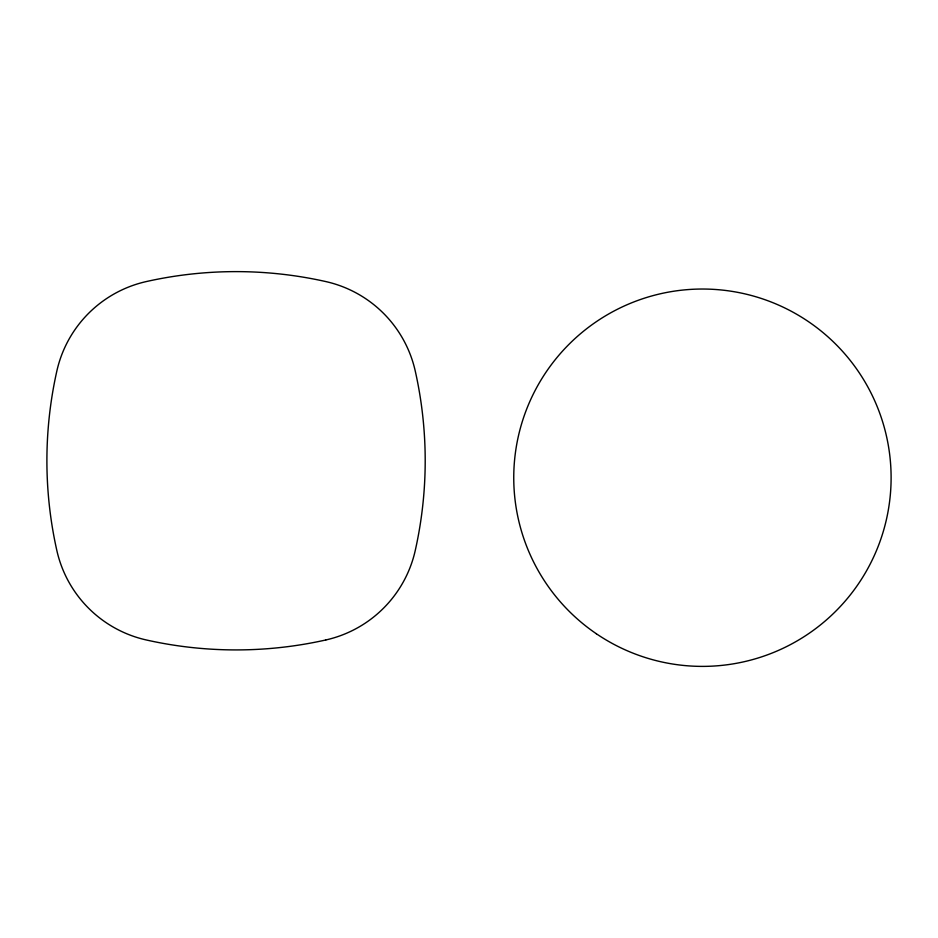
<?xml version="1.0" encoding="UTF-8"?>
<svg xmlns="http://www.w3.org/2000/svg" width="938" height="938" viewBox="0 0 938 938"><rect width="100%" height="100%" fill="white"/><g stroke="black" fill="none" stroke-linecap="round" stroke-linejoin="round"><path stroke-width="1.41" d="M596.334 633.736A188.679 188.679 0 0 0 890.596 491.571A188.679 188.679 0 0 0 620.358 307.816A188.679 188.679 0 0 0 596.334 633.736M325.791 639.974A118.223 118.223 0 0 0 415.37 549.973A409.824 409.824 0 0 0 415.253 371.026A118.223 118.223 0 0 0 325.521 281.506A409.824 409.824 0 0 0 146.305 281.564A118.223 118.223 0 0 0 56.972 370.475A409.824 409.824 0 0 0 56.843 550.512A118.223 118.223 0 0 0 146.645 640.044A409.824 409.824 0 0 0 325.791 639.974"/></g></svg>
